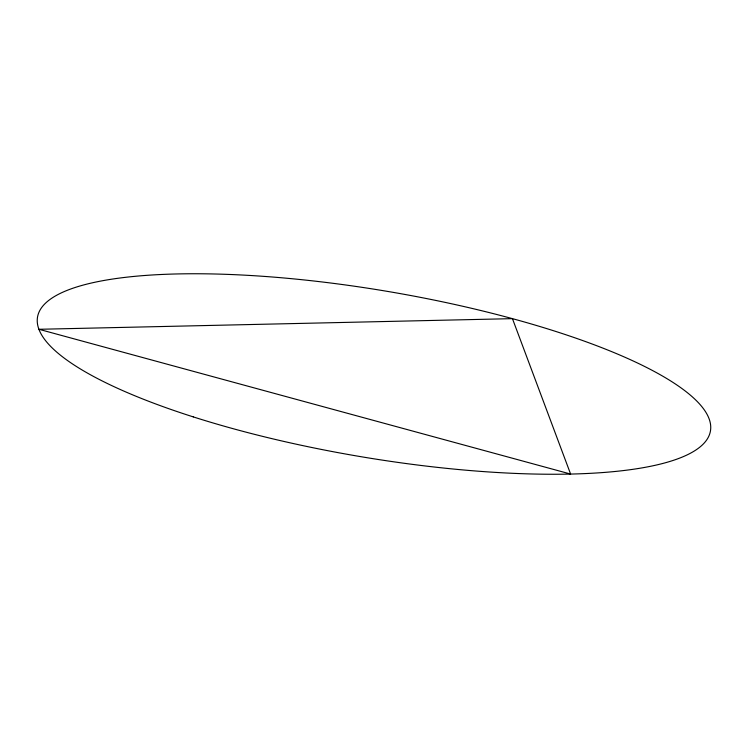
<?xml version="1.0" encoding="UTF-8"?>
<svg xmlns="http://www.w3.org/2000/svg" width="748" height="748" viewBox="0 0 748 748"><rect width="100%" height="100%" fill="white"/><g stroke="black" fill="none" stroke-linecap="round" stroke-linejoin="round"><path stroke-width="1.12" d="M512.445 318.648L38.943 329.288L570.612 474.064L512.445 318.648M193.283 416.898A341.228 83.701 9.6 0 0 710.432 431.026A341.228 83.701 9.6 0 0 218.294 274.086A341.228 83.701 9.6 0 0 193.283 416.898"/></g></svg>
